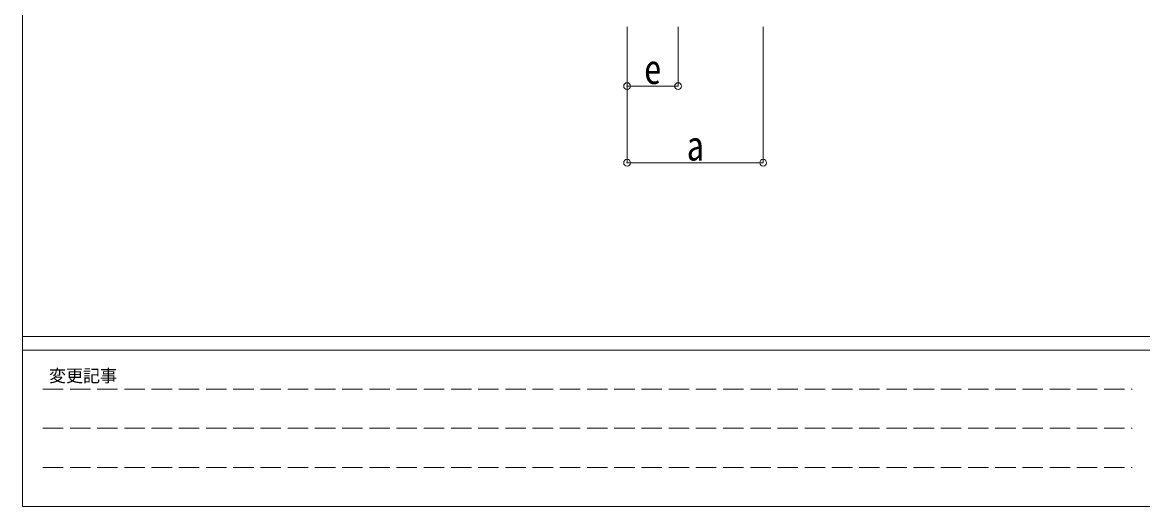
# Model space of a CAD drawing. Units: millimetres at full size, sheet at 1:40; details may follow other scales. Extents: x -11243 to 11243, y -7760 to 7760.
# Drawn here: x -11243 to -4656, y -7760 to -4914 of the extents above; entities that cross this region are included whole.
import ezdxf
from ezdxf.enums import TextEntityAlignment as Align

# ---------------------------------------------------------------- set-up
doc = ezdxf.new("R2010")
doc.units = ezdxf.units.MM
doc.header["$LTSCALE"] = 40
doc.header["$PDMODE"] = 32
doc.header["$PDSIZE"] = 40
doc.linetypes.add('DASHED3', pattern=[4, 3, -1])
doc.layers.add('0-6_OTH_LINE', color=6, linetype='Continuous', lineweight=9)
doc.layers.add('F-0_240', color=7, linetype='Continuous', lineweight=9)
doc.styles.add('ＭＳ ゴシック', font='')
doc.styles.get('ＭＳ ゴシック').set_extended_font_data('MS Gothic')

msp = doc.modelspace()

# ---------------------------------------------------------------- linework, layer by layer
at = {"layer": '0-6_OTH_LINE'}
for p, q in [((-7687.46, -5288.73), (-7687.46, -4939.73)), ((-7687.46, -5738.73), (-7687.46, -4939.73)), ((-7387.46, -5288.73), (-7387.46, -4939.73)), ((-6887.46, -5738.73), (-6887.46, -4939.73)), ((-7687.46, -5288.73), (-7387.46, -5288.73)), ((-7687.46, -5738.73), (-6887.46, -5738.73))]:
    msp.add_line(p, q, dxfattribs=at)
for p in [(-7687.46, -5288.73), (-7387.46, -5288.73), (-7687.46, -5738.73), (-6887.46, -5738.73)]:
    msp.add_point(p, dxfattribs=at)
at = {"layer": 'F-0_240', "color": 5}
for p, q in [((-11242.74, 7760), (-11242.74, -7760)), ((-11242.74, -6760), (10677.26, -6760)), ((-11242.74, -6840), (7121.58, -6840)), ((-11242.74, -7760), (10677.26, -7760))]:
    msp.add_line(p, q, dxfattribs=at)
at = {"layer": 'F-0_240', "color": 4, "linetype": 'DASHED3'}
for p, q in [((-11122.75, -7070), (-4718.42, -7070)), ((-11122.75, -7300), (-4718.42, -7300)), ((-11122.75, -7530), (-4718.42, -7530))]:
    msp.add_line(p, q, dxfattribs=at)

# ---------------------------------------------------------------- texts
at = {"layer": '0-6_OTH_LINE', "color": 7, "style": 'ＭＳ ゴシック', "width": 0.85}
for s, p in [('e', (-7587.46, -5328.73)), ('a', (-7337.46, -5778.73))]:
    msp.add_text(s, height=176, dxfattribs=at).set_placement(p, align=Align.BOTTOM_LEFT)
at = {"layer": 'F-0_240', "style": 'ＭＳ ゴシック'}
msp.add_text('変更記事', height=73.31, dxfattribs=at).set_placement((-11086.44, -7050), align=Align.BOTTOM_LEFT)

doc.saveas('drawing.dxf')
